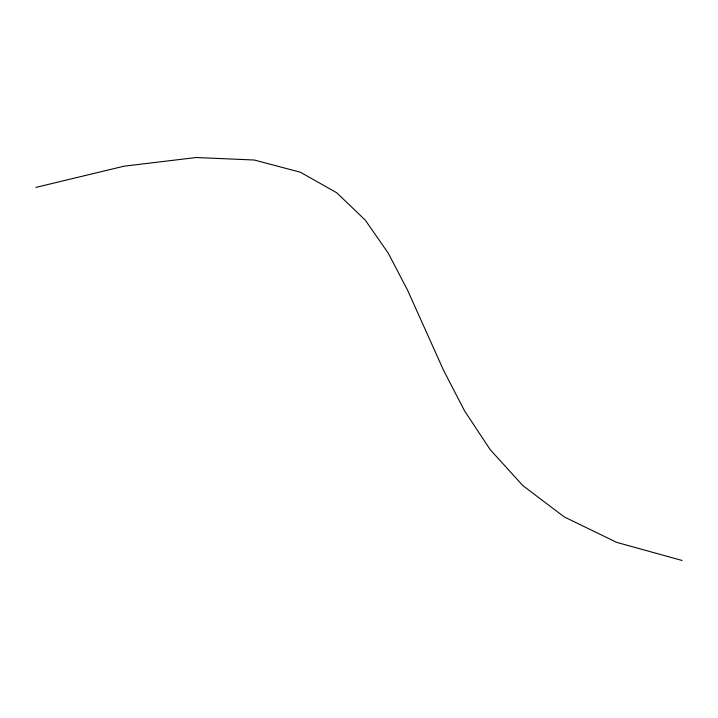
<?xml version="1.0" encoding="UTF-8"?>
<svg xmlns="http://www.w3.org/2000/svg" width="718" height="718" viewBox="0 0 718 718"><rect width="100%" height="100%" fill="white"/><g stroke="black" fill="none" stroke-linecap="round" stroke-linejoin="round"><path stroke-width="1.08" d="M35.9 187.398L124.088 166.172L196.185 157.52L254.28 160.015L300.438 172.239L336.751 192.774L365.309 220.184L388.187 253.068L407.465 289.991L443.562 370.291L464.546 410.831L490.259 449.719L522.794 485.556L564.222 516.906L616.627 542.35L682.1 560.48"/></g></svg>
